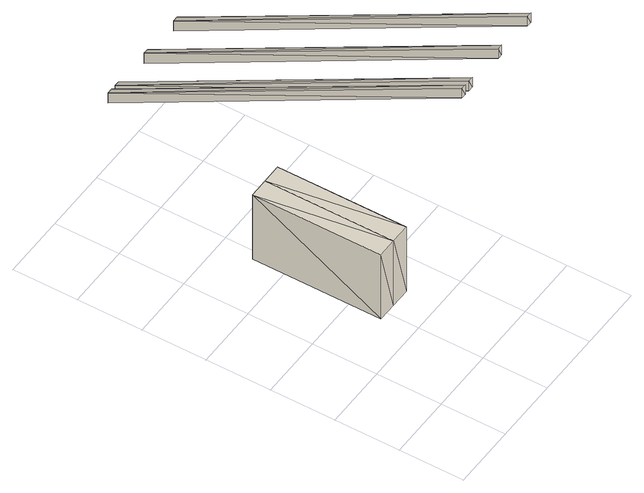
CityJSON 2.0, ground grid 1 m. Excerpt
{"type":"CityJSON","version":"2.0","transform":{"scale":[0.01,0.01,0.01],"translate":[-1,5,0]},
"CityObjects":{
"building1":{"type":"Building","attributes":{"info":{"id":37710,"type":"IfcMember","GlobalId":"0OKCG9uG53i9K16_x3YNfz","OwnerHistory":"#12","Name":"Sparren-20","ObjectPlacement":"#37693","Representation":"#37706","Tag":"ABC5FCBF-447C-455B-8A-94-54C01FF84C7D"},"psets":{"Pset_BeamCommon":{"Slope":{"id":37715,"class":"IfcPropertySingleValue","value":1718.87,"value_type":"IfcPlaneAngleMeasure"},"IsExternal":{"id":37716,"class":"IfcPropertySingleValue","value":false,"value_type":"IfcBoolean"},"LoadBearing":{"id":37717,"class":"IfcPropertySingleValue","value":true,"value_type":"IfcBoolean"},"id":37718},"AC_Pset_Name":{"Name":{"id":37727,"class":"IfcPropertySingleValue","value":"Sparren-20","value_type":"IfcLabel"},"id":37728},"ArchiCADProperties":{"Komplette Element-ID":{"id":37734,"class":"IfcPropertySingleValue","value":"Sparren-20","value_type":"IfcLabel"},"Kompakte Element-ID":{"id":37735,"class":"IfcPropertySingleValue","value":"Sparren-20","value_type":"IfcLabel"},"Name des Sachmerkmal-Objekts":{"id":37736,"class":"IfcPropertySingleValue","value_type":"IfcLabel"},"Ursprungsgeschoss":{"id":37737,"class":"IfcPropertySingleValue","value":"Dachgeschoss","value_type":"IfcLabel"},"Raumname":{"id":37738,"class":"IfcPropertySingleValue","value_type":"IfcLabel"},"Raumnummer":{"id":37739,"class":"IfcPropertySingleValue","value_type":"IfcLabel"},"Ebene":{"id":37740,"class":"IfcPropertySingleValue","value":"Dachkonstruktion","value_type":"IfcLabel"},"Typ":{"id":37741,"class":"IfcPropertySingleValue","value":"Objekt","value_type":"IfcLabel"},"Geschützt":{"id":37742,"class":"IfcPropertySingleValue","value":false,"value_type":"IfcBoolean"},"Bibliothekselement-Name":{"id":37743,"class":"IfcPropertySingleValue","value_type":"IfcLabel"},"Baustoff / Mehrschichtiger Aufbau / Profil / Schraffur":{"id":37744,"class":"IfcPropertySingleValue","value":"Solid","value_type":"IfcLabel"},"Etikettentext":{"id":37745,"class":"IfcPropertySingleValue","value_type":"IfcLabel"},"Eindeutige ID":{"id":37746,"class":"IfcPropertySingleValue","value_type":"IfcLabel"},"Verknüpfte Änderungen":{"id":37747,"class":"IfcPropertySingleValue","value_type":"IfcLabel"},"Tragende Funktion":{"id":37748,"class":"IfcPropertySingleValue","value":"Nicht definiert","value_type":"IfcLabel"},"Lage":{"id":37749,"class":"IfcPropertySingleValue","value":"Nicht definiert","value_type":"IfcLabel"},"Element-Klassifizierung":{"id":37750,"class":"IfcPropertySingleValue","value":"Stab / Stabträger","value_type":"IfcLabel"},"Umbau-Status":{"id":37751,"class":"IfcPropertySingleValue","value":"Bestand","value_type":"IfcLabel"},"Anzeigen auf Umbau-Filter":{"id":37752,"class":"IfcPropertySingleValue","value":"Alle relevanten Filter","value_type":"IfcLabel"},"ARCHICAD IFC ID":{"id":37753,"class":"IfcPropertySingleValue","value":"0OKCG9uG53i9K16_x3YNfz","value_type":"IfcLabel"},"Externe IFC ID":{"id":37754,"class":"IfcPropertySingleValue","value_type":"IfcLabel"},"Drehwinkel":{"id":37755,"class":"IfcPropertySingleValue","value":-90,"value_type":"IfcPlaneAngleMeasure"},"Oberfläche":{"id":37756,"class":"IfcPropertySingleValue","value":"Kiefer","value_type":"IfcLabel"},"id":37757},"ArchiCADQuantities":{"Höhenangabe zum Projekt-Nullpunkt":{"id":37785,"class":"IfcQuantityLength","value":3.2},"Höhe zu Geschoss":{"id":37786,"class":"IfcQuantityLength","value":0.5},"Oberflächenbereich":{"id":37787,"class":"IfcQuantityArea","value":3.08},"Netto-Volumen":{"id":37788,"class":"IfcQuantityVolume","value":0.0813},"Fläche":{"id":37789,"class":"IfcQuantityArea","value":1.04},"Höhe (Z Größe)":{"id":37790,"class":"IfcQuantityLength","value":2.89},"Länge (A)":{"id":37791,"class":"IfcQuantityLength","value":2.5},"Volumen":{"id":37792,"class":"IfcQuantityVolume","value":0.0813},"Breite (B)":{"id":37793,"class":"IfcQuantityLength","value":1},"id":37794}}},"geometry":[{"type":"MultiSurface","lod":"2","boundaries":[[[0,1,2]],[[0,2,3]],[[4,2,5]],[[4,3,2]],[[3,6,0]],[[3,4,6]],[[6,7,1]],[[0,6,1]],[[5,2,1]],[[5,1,7]],[[5,6,4]],[[7,6,5]]]}]},
"building2":{"type":"Building","attributes":{"info":{"id":36903,"type":"IfcMember","GlobalId":"0VzptM87L6uOjQj08tTXIQ","OwnerHistory":"#12","Name":"Sparren-15","ObjectPlacement":"#36886","Representation":"#36899","Tag":"BE5019AF-A097-455A-8D-66-DE59506D51CF"},"psets":{"Pset_BeamCommon":{"Slope":{"id":36908,"class":"IfcPropertySingleValue","value":1718.87,"value_type":"IfcPlaneAngleMeasure"},"IsExternal":{"id":36909,"class":"IfcPropertySingleValue","value":false,"value_type":"IfcBoolean"},"LoadBearing":{"id":36910,"class":"IfcPropertySingleValue","value":true,"value_type":"IfcBoolean"},"id":36911},"AC_Pset_Name":{"Name":{"id":36920,"class":"IfcPropertySingleValue","value":"Sparren-15","value_type":"IfcLabel"},"id":36921},"ArchiCADProperties":{"Komplette Element-ID":{"id":36927,"class":"IfcPropertySingleValue","value":"Sparren-15","value_type":"IfcLabel"},"Kompakte Element-ID":{"id":36928,"class":"IfcPropertySingleValue","value":"Sparren-15","value_type":"IfcLabel"},"Name des Sachmerkmal-Objekts":{"id":36929,"class":"IfcPropertySingleValue","value_type":"IfcLabel"},"Ursprungsgeschoss":{"id":36930,"class":"IfcPropertySingleValue","value":"Dachgeschoss","value_type":"IfcLabel"},"Raumname":{"id":36931,"class":"IfcPropertySingleValue","value_type":"IfcLabel"},"Raumnummer":{"id":36932,"class":"IfcPropertySingleValue","value_type":"IfcLabel"},"Ebene":{"id":36933,"class":"IfcPropertySingleValue","value":"Dachkonstruktion","value_type":"IfcLabel"},"Typ":{"id":36934,"class":"IfcPropertySingleValue","value":"Objekt","value_type":"IfcLabel"},"Geschützt":{"id":36935,"class":"IfcPropertySingleValue","value":false,"value_type":"IfcBoolean"},"Bibliothekselement-Name":{"id":36936,"class":"IfcPropertySingleValue","value_type":"IfcLabel"},"Baustoff / Mehrschichtiger Aufbau / Profil / Schraffur":{"id":36937,"class":"IfcPropertySingleValue","value":"Solid","value_type":"IfcLabel"},"Etikettentext":{"id":36938,"class":"IfcPropertySingleValue","value_type":"IfcLabel"},"Eindeutige ID":{"id":36939,"class":"IfcPropertySingleValue","value_type":"IfcLabel"},"Verknüpfte Änderungen":{"id":36940,"class":"IfcPropertySingleValue","value_type":"IfcLabel"},"Tragende Funktion":{"id":36941,"class":"IfcPropertySingleValue","value":"Nicht definiert","value_type":"IfcLabel"},"Lage":{"id":36942,"class":"IfcPropertySingleValue","value":"Nicht definiert","value_type":"IfcLabel"},"Element-Klassifizierung":{"id":36943,"class":"IfcPropertySingleValue","value":"Stab / Stabträger","value_type":"IfcLabel"},"Umbau-Status":{"id":36944,"class":"IfcPropertySingleValue","value":"Bestand","value_type":"IfcLabel"},"Anzeigen auf Umbau-Filter":{"id":36945,"class":"IfcPropertySingleValue","value":"Alle relevanten Filter","value_type":"IfcLabel"},"ARCHICAD IFC ID":{"id":36946,"class":"IfcPropertySingleValue","value":"0VzptM87L6uOjQj08tTXIQ","value_type":"IfcLabel"},"Externe IFC ID":{"id":36947,"class":"IfcPropertySingleValue","value_type":"IfcLabel"},"Drehwinkel":{"id":36948,"class":"IfcPropertySingleValue","value":-90,"value_type":"IfcPlaneAngleMeasure"},"Oberfläche":{"id":36949,"class":"IfcPropertySingleValue","value":"Kiefer","value_type":"IfcLabel"},"id":36950},"ArchiCADQuantities":{"Höhenangabe zum Projekt-Nullpunkt":{"id":36978,"class":"IfcQuantityLength","value":3.2},"Höhe zu Geschoss":{"id":36979,"class":"IfcQuantityLength","value":0.5},"Oberflächenbereich":{"id":36980,"class":"IfcQuantityArea","value":3.08},"Netto-Volumen":{"id":36981,"class":"IfcQuantityVolume","value":0.0813},"Fläche":{"id":36982,"class":"IfcQuantityArea","value":0.4},"Höhe (Z Größe)":{"id":36983,"class":"IfcQuantityLength","value":2.89},"Länge (A)":{"id":36984,"class":"IfcQuantityLength","value":2.5},"Volumen":{"id":36985,"class":"IfcQuantityVolume","value":0.0813},"Breite (B)":{"id":36986,"class":"IfcQuantityLength","value":1},"id":36987}}},"geometry":[{"type":"MultiSurface","lod":"2","boundaries":[[[8,9,10]],[[8,10,11]],[[12,10,13]],[[12,11,10]],[[11,14,8]],[[11,12,14]],[[14,15,9]],[[8,14,9]],[[13,10,9]],[[13,9,15]],[[13,14,12]],[[15,14,13]]]}]},
"building3":{"type":"Building","attributes":{"info":{"id":22039,"type":"IfcOpeningElement","GlobalId":"0seqbT9MlcQAX_K0YLzD86","OwnerHistory":"#12","Name":"EG-Fenster-6","ObjectPlacement":"#21994","Representation":"#22035"},"psets":{"BaseQuantities":{"Depth":{"id":22045,"class":"IfcQuantityLength","value":0.3},"Height":{"id":22046,"class":"IfcQuantityLength","value":1.2},"Width":{"id":22047,"class":"IfcQuantityLength","value":2},"Area":{"id":22048,"class":"IfcQuantityArea","value":2.4},"Volume":{"id":22049,"class":"IfcQuantityVolume","value":0.0397},"id":22050}}},"geometry":[{"type":"MultiSurface","lod":"2","boundaries":[[[16,17,18]],[[16,18,19]],[[20,16,19]],[[20,19,21]],[[22,20,21]],[[22,21,23]],[[17,22,23]],[[17,23,18]],[[20,17,16]],[[20,22,17]],[[19,18,21]],[[18,23,21]],[[20,22,24]],[[20,24,25]],[[16,20,25]],[[16,25,26]],[[17,16,26]],[[17,26,27]],[[22,17,27]],[[22,27,24]],[[16,22,20]],[[16,17,22]],[[25,24,26]],[[24,27,26]]]}]},
"building4":{"type":"Building","attributes":{"info":{"id":36780,"type":"IfcMember","GlobalId":"34zPS2PUTBDOe7g7RIRXK0","OwnerHistory":"#12","Name":"Sparren-14","ObjectPlacement":"#36763","Representation":"#36776","Tag":"00000000-0000-0000-00-00-000000000000"},"psets":{"Pset_BeamCommon":{"Slope":{"id":36785,"class":"IfcPropertySingleValue","value":1718.87,"value_type":"IfcPlaneAngleMeasure"},"IsExternal":{"id":36786,"class":"IfcPropertySingleValue","value":false,"value_type":"IfcBoolean"},"LoadBearing":{"id":36787,"class":"IfcPropertySingleValue","value":true,"value_type":"IfcBoolean"},"id":36788},"AC_Pset_Name":{"Name":{"id":36797,"class":"IfcPropertySingleValue","value":"Sparren-14","value_type":"IfcLabel"},"id":36798},"ArchiCADProperties":{"Komplette Element-ID":{"id":36804,"class":"IfcPropertySingleValue","value":"Sparren-14","value_type":"IfcLabel"},"Kompakte Element-ID":{"id":36805,"class":"IfcPropertySingleValue","value":"Sparren-14","value_type":"IfcLabel"},"Name des Sachmerkmal-Objekts":{"id":36806,"class":"IfcPropertySingleValue","value_type":"IfcLabel"},"Ursprungsgeschoss":{"id":36807,"class":"IfcPropertySingleValue","value":"Dachgeschoss","value_type":"IfcLabel"},"Raumname":{"id":36808,"class":"IfcPropertySingleValue","value":"Galerie","value_type":"IfcLabel"},"Raumnummer":{"id":36809,"class":"IfcPropertySingleValue","value":"7","value_type":"IfcLabel"},"Ebene":{"id":36810,"class":"IfcPropertySingleValue","value":"Dachkonstruktion","value_type":"IfcLabel"},"Typ":{"id":36811,"class":"IfcPropertySingleValue","value":"Objekt","value_type":"IfcLabel"},"Geschützt":{"id":36812,"class":"IfcPropertySingleValue","value":false,"value_type":"IfcBoolean"},"Bibliothekselement-Name":{"id":36813,"class":"IfcPropertySingleValue","value_type":"IfcLabel"},"Baustoff / Mehrschichtiger Aufbau / Profil / Schraffur":{"id":36814,"class":"IfcPropertySingleValue","value":"Solid","value_type":"IfcLabel"},"Etikettentext":{"id":36815,"class":"IfcPropertySingleValue","value_type":"IfcLabel"},"Eindeutige ID":{"id":36816,"class":"IfcPropertySingleValue","value_type":"IfcLabel"},"Verknüpfte Änderungen":{"id":36817,"class":"IfcPropertySingleValue","value_type":"IfcLabel"},"Tragende Funktion":{"id":36818,"class":"IfcPropertySingleValue","value":"Nicht definiert","value_type":"IfcLabel"},"Lage":{"id":36819,"class":"IfcPropertySingleValue","value":"Nicht definiert","value_type":"IfcLabel"},"Element-Klassifizierung":{"id":36820,"class":"IfcPropertySingleValue","value":"Stab / Stabträger","value_type":"IfcLabel"},"Umbau-Status":{"id":36821,"class":"IfcPropertySingleValue","value":"Bestand","value_type":"IfcLabel"},"Anzeigen auf Umbau-Filter":{"id":36822,"class":"IfcPropertySingleValue","value":"Alle relevanten Filter","value_type":"IfcLabel"},"ARCHICAD IFC ID":{"id":36823,"class":"IfcPropertySingleValue","value":"34zPS2PUTBDOe7g7RIRXK0","value_type":"IfcLabel"},"Externe IFC ID":{"id":36824,"class":"IfcPropertySingleValue","value_type":"IfcLabel"},"Drehwinkel":{"id":36825,"class":"IfcPropertySingleValue","value":-90,"value_type":"IfcPlaneAngleMeasure"},"Oberfläche":{"id":36826,"class":"IfcPropertySingleValue","value":"Kiefer","value_type":"IfcLabel"},"id":36827},"ArchiCADQuantities":{"Höhenangabe zum Projekt-Nullpunkt":{"id":36855,"class":"IfcQuantityLength","value":3.2},"Höhe zu Geschoss":{"id":36856,"class":"IfcQuantityLength","value":0.5},"Oberflächenbereich":{"id":36857,"class":"IfcQuantityArea","value":3.08},"Netto-Volumen":{"id":36858,"class":"IfcQuantityVolume","value":0.0813},"Fläche":{"id":36859,"class":"IfcQuantityArea","value":0.4},"Höhe (Z Größe)":{"id":36860,"class":"IfcQuantityLength","value":2.89},"Länge (A)":{"id":36861,"class":"IfcQuantityLength","value":2.5},"Volumen":{"id":36862,"class":"IfcQuantityVolume","value":0.0813},"Breite (B)":{"id":36863,"class":"IfcQuantityLength","value":1},"id":36864}}},"geometry":[{"type":"MultiSurface","lod":"2","boundaries":[[[28,29,30]],[[28,30,31]],[[32,30,33]],[[32,31,30]],[[31,34,28]],[[31,32,34]],[[34,35,29]],[[28,34,29]],[[33,30,29]],[[33,29,35]],[[33,34,32]],[[35,34,33]]]}]},
"building5":{"type":"Building","attributes":{"info":{"id":35169,"type":"IfcMember","GlobalId":"0oTQ6V1VbChulreA_hfmUa","OwnerHistory":"#12","Name":"Sparren-1","ObjectPlacement":"#35085","Representation":"#35165","Tag":"4E567244-877A-453F-BD-15-E8D98D599364"},"psets":{"Pset_BeamCommon":{"Slope":{"id":35181,"class":"IfcPropertySingleValue","value":1718.87,"value_type":"IfcPlaneAngleMeasure"},"IsExternal":{"id":35182,"class":"IfcPropertySingleValue","value":false,"value_type":"IfcBoolean"},"LoadBearing":{"id":35183,"class":"IfcPropertySingleValue","value":true,"value_type":"IfcBoolean"},"id":35184},"AC_Pset_Name":{"Name":{"id":35193,"class":"IfcPropertySingleValue","value":"Sparren-1","value_type":"IfcLabel"},"id":35194},"ArchiCADProperties":{"Komplette Element-ID":{"id":35200,"class":"IfcPropertySingleValue","value":"Sparren-1","value_type":"IfcLabel"},"Kompakte Element-ID":{"id":35201,"class":"IfcPropertySingleValue","value":"Sparren-1","value_type":"IfcLabel"},"Name des Sachmerkmal-Objekts":{"id":35202,"class":"IfcPropertySingleValue","value_type":"IfcLabel"},"Ursprungsgeschoss":{"id":35203,"class":"IfcPropertySingleValue","value":"Dachgeschoss","value_type":"IfcLabel"},"Raumname":{"id":35204,"class":"IfcPropertySingleValue","value":"Galerie","value_type":"IfcLabel"},"Raumnummer":{"id":35205,"class":"IfcPropertySingleValue","value":"7","value_type":"IfcLabel"},"Ebene":{"id":35206,"class":"IfcPropertySingleValue","value":"Dachkonstruktion","value_type":"IfcLabel"},"Typ":{"id":35207,"class":"IfcPropertySingleValue","value":"Objekt","value_type":"IfcLabel"},"Geschützt":{"id":35208,"class":"IfcPropertySingleValue","value":false,"value_type":"IfcBoolean"},"Bibliothekselement-Name":{"id":35209,"class":"IfcPropertySingleValue","value_type":"IfcLabel"},"Baustoff / Mehrschichtiger Aufbau / Profil / Schraffur":{"id":35210,"class":"IfcPropertySingleValue","value":"Solid","value_type":"IfcLabel"},"Etikettentext":{"id":35211,"class":"IfcPropertySingleValue","value_type":"IfcLabel"},"Eindeutige ID":{"id":35212,"class":"IfcPropertySingleValue","value_type":"IfcLabel"},"Verknüpfte Änderungen":{"id":35213,"class":"IfcPropertySingleValue","value_type":"IfcLabel"},"Tragende Funktion":{"id":35214,"class":"IfcPropertySingleValue","value":"Nicht definiert","value_type":"IfcLabel"},"Lage":{"id":35215,"class":"IfcPropertySingleValue","value":"Nicht definiert","value_type":"IfcLabel"},"Element-Klassifizierung":{"id":35216,"class":"IfcPropertySingleValue","value":"Stab / Stabträger","value_type":"IfcLabel"},"Umbau-Status":{"id":35217,"class":"IfcPropertySingleValue","value":"Bestand","value_type":"IfcLabel"},"Anzeigen auf Umbau-Filter":{"id":35218,"class":"IfcPropertySingleValue","value":"Alle relevanten Filter","value_type":"IfcLabel"},"ARCHICAD IFC ID":{"id":35219,"class":"IfcPropertySingleValue","value":"0oTQ6V1VbChulreA_hfmUa","value_type":"IfcLabel"},"Externe IFC ID":{"id":35220,"class":"IfcPropertySingleValue","value_type":"IfcLabel"},"Drehwinkel":{"id":35221,"class":"IfcPropertySingleValue","value":-90,"value_type":"IfcPlaneAngleMeasure"},"Oberfläche":{"id":35222,"class":"IfcPropertySingleValue","value":"Kiefer","value_type":"IfcLabel"},"id":35223},"ArchiCADQuantities":{"Höhenangabe zum Projekt-Nullpunkt":{"id":35251,"class":"IfcQuantityLength","value":3.2},"Höhe zu Geschoss":{"id":35252,"class":"IfcQuantityLength","value":0.5},"Oberflächenbereich":{"id":35253,"class":"IfcQuantityArea","value":3.08},"Netto-Volumen":{"id":35254,"class":"IfcQuantityVolume","value":0.0813},"Fläche":{"id":35255,"class":"IfcQuantityArea","value":0.4},"Höhe (Z Größe)":{"id":35256,"class":"IfcQuantityLength","value":2.89},"Länge (A)":{"id":35257,"class":"IfcQuantityLength","value":2.5},"Volumen":{"id":35258,"class":"IfcQuantityVolume","value":0.0813},"Breite (B)":{"id":35259,"class":"IfcQuantityLength","value":1},"id":35260}}},"geometry":[{"type":"MultiSurface","lod":"2","boundaries":[[[36,37,38]],[[36,38,39]],[[40,38,41]],[[40,39,38]],[[39,42,36]],[[39,40,42]],[[42,43,37]],[[36,42,37]],[[41,38,37]],[[41,37,43]],[[41,42,40]],[[43,42,41]]]}]}
},
"vertices":[
[58,0,627],[58,550,310],[50,550,310],[50,0,627],[50,0,609],[50,550,291],[58,0,609],[58,550,291],
[74,0,627],[74,550,310],[66,550,310],[66,0,627],[66,0,609],[66,550,291],[74,0,609],[74,550,291],
[117,350,200],[117,150,200],[147,150,200],[147,350,200],[117,350,80],[147,350,80],[117,150,80],[147,150,80],[87,150,80],[87,350,80],[87,350,200],[87,150,200],
[144,0,627],[144,550,310],[136,550,310],[136,0,627],[136,0,609],[136,550,291],[144,0,609],[144,550,291],
[214,0,627],[214,550,310],[206,550,310],[206,0,627],[206,0,609],[206,550,291],[214,0,609],[214,550,291]
]}
